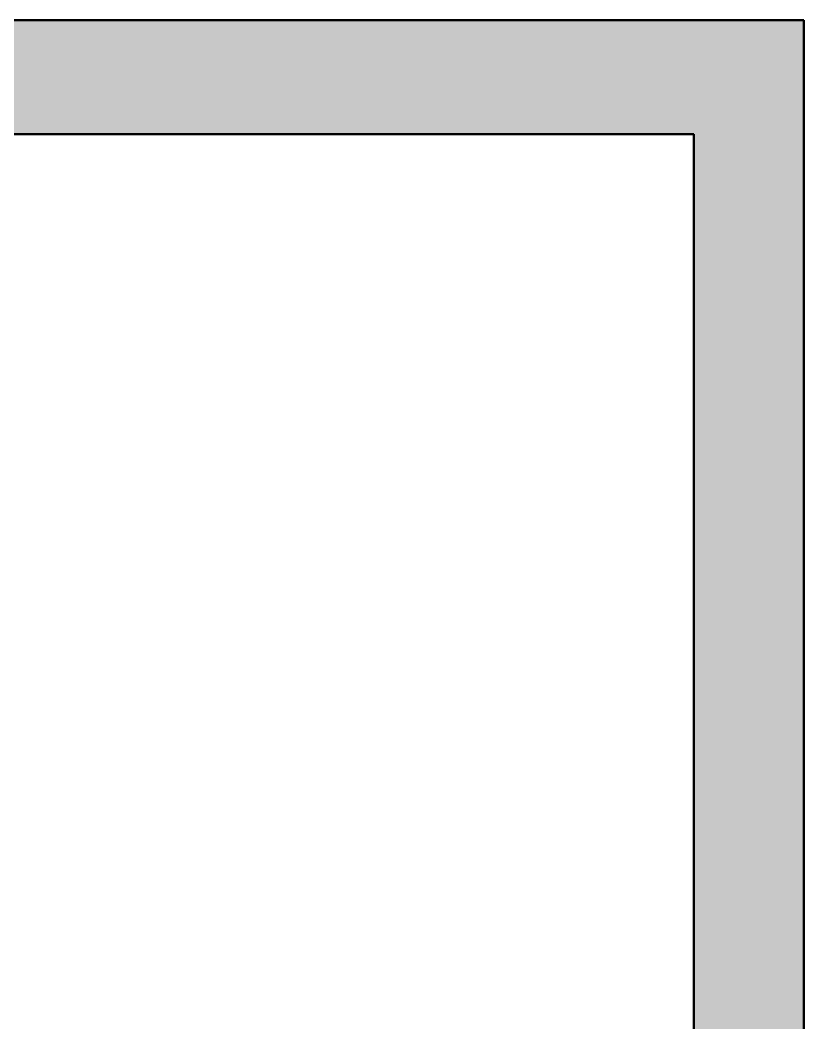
# Model space of a CAD drawing. Header units: inches. Extents: x 12491 to 15223, y 922 to 3433.
# Drawn here: x 14112.94 to 14150.34, y 2302.64 to 2350.46 of the extents above; entities that cross this region are included whole.
import ezdxf

# ---------------------------------------------------------------- set-up
doc = ezdxf.new("R2010")
doc.units = ezdxf.units.IN
doc.header["$MEASUREMENT"] = 0
doc.layers.add('A-WALL-2', color=113, linetype='Continuous', lineweight=50)
doc.layers.add('A-WALL-PATT-3', color=135, linetype='Continuous', lineweight=13, transparency=0.4)

msp = doc.modelspace()

# ---------------------------------------------------------------- hatches: boundary and pattern name
at = {"layer": 'A-WALL-PATT-3'}
for points in [[(14079.149, 2345.025), (14150.337, 2345.025), (14150.337, 2350.463), (14079.149, 2350.463)], [(14145.087, 2283.713), (14150.337, 2283.713), (14150.337, 2345.025), (14145.087, 2345.025), (14145.087, 2342.767)]]:
    msp.add_hatch(color=256, dxfattribs=at).paths.add_polyline_path(points, flags=0)

# ---------------------------------------------------------------- linework, layer by layer
at = {"layer": 'A-WALL-2'}
for p, q in [((14150.337, 2350.463), (14079.149, 2350.463)), ((14150.337, 2283.713), (14150.337, 2350.463)), ((14079.149, 2345.025), (14145.087, 2345.025)), ((14145.087, 2345.025), (14145.087, 2283.713))]:
    msp.add_line(p, q, dxfattribs=at)

doc.saveas('drawing.dxf')
